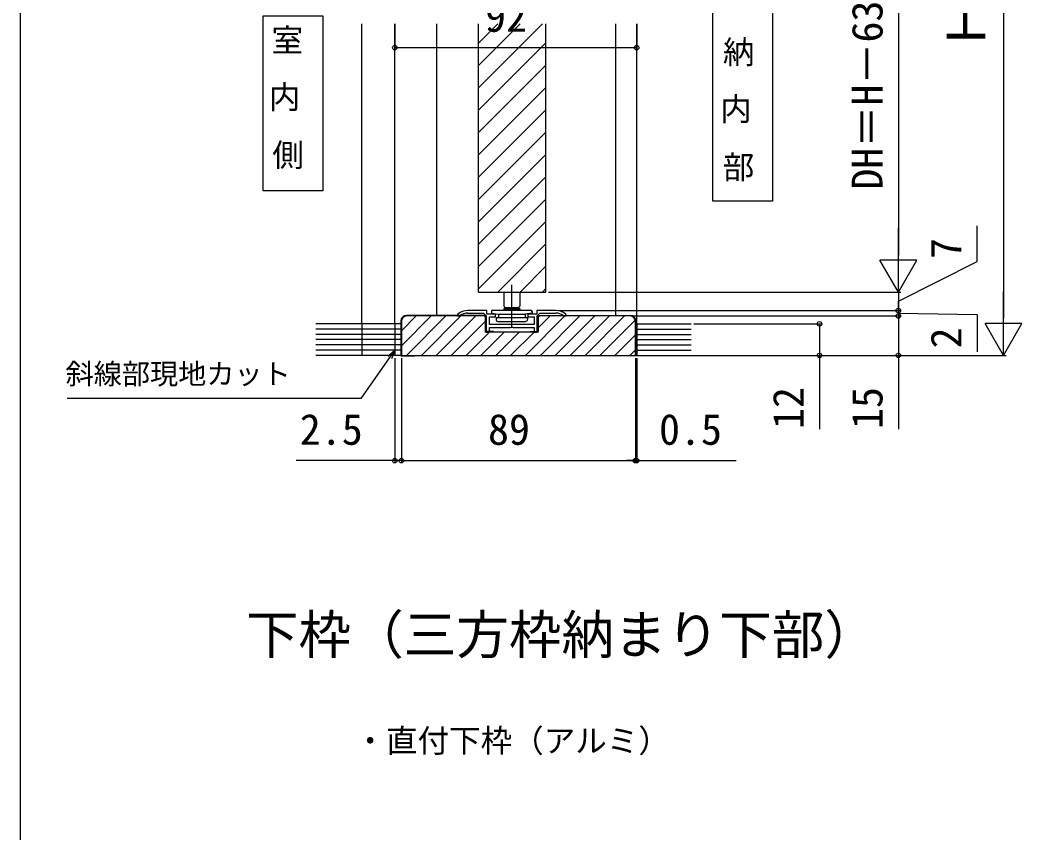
# Model space of a CAD drawing. Units: millimetres, scale not verified. Extents: x -700 to 700, y -1045 to 1039.
# Drawn here: x -700 to -319, y -477.2 to -168.1 of the extents above; entities that cross this region are included whole.
import ezdxf
from ezdxf.enums import TextEntityAlignment as Align

# ---------------------------------------------------------------- set-up
doc = ezdxf.new("R2010")
doc.units = ezdxf.units.MM
doc.header["$LTSCALE"] = 6
for name, color, linetype in [('0-2_USER1', 3, 'Continuous'), ('0-3_YKK_11', 7, 'Continuous'), ('0-4_YKK_12', 2, 'Continuous'), ('0-5_YKK_13', 4, 'Continuous'), ('0-7_YKK_D', 6, 'Continuous'), ('0-8_YKK_ZWAK', 7, 'Continuous'), ('0-9_YSS_K', 3, 'Continuous')]:
    doc.layers.add(name, color=color, linetype=linetype)
doc.styles.add('ＭＳ ゴシック', font='')
doc.styles.get('ＭＳ ゴシック').set_extended_font_data('MS Gothic')

msp = doc.modelspace()

# ---------------------------------------------------------------- linework, layer by layer
at = {"layer": '0-2_USER1'}
for points in [[(-436.496, -149.27), (-413.813, -149.27), (-413.813, -236.905), (-436.496, -236.905)], [(-607.494, -166.561), (-584.81, -166.561), (-584.81, -232.984), (-607.494, -232.984)]]:
    msp.add_lwpolyline(points, close=True, dxfattribs=at)
at = {"layer": '0-3_YKK_11'}
for p, q in [((-555, -282.6), (-555, -295.6)), ((-520, -286.7), (-520, -286.5)), ((-506, -286.7), (-506, -286.5))]:
    msp.add_line(p, q, dxfattribs=at)
for points in [[(-520, -286.5), (-522.8, -286.5), (-522.8, -281.017), (-523.417, -280.4), (-553, -280.4)], [(-468, -280.6), (-502.5, -280.6), (-503, -281.1), (-503, -286.7), (-523, -286.7), (-523, -281.1), (-523.5, -280.6), (-553, -280.6)], [(-533.518, -279.872), (-533.7, -280.257), (-533.7, -280.5), (-532.798, -280.5), (-532.623, -280.443)], [(-504.5, -283.8), (-521.5, -283.8), (-521.5, -280.9), (-519.15, -280.9), (-519.15, -279.9), (-522.5, -279.9), (-522.5, -278.5), (-529.7, -278.5)], [(-529.7, -279.5), (-523.7, -279.5), (-522.7, -280.5), (-522.7, -286.7), (-521.5, -286.7), (-521.5, -285), (-513.458, -285), (-513.275, -284.88), (-512.725, -284.88), (-512.542, -285), (-504.5, -285), (-504.5, -286.7), (-503.3, -286.7), (-503.3, -280.5), (-502.3, -279.5), (-496.3, -279.5)], [(-496.3, -278.5), (-503.5, -278.5), (-503.5, -279.9), (-506.85, -279.9), (-506.85, -280.9), (-504.5, -280.9), (-504.5, -283.8)], [(-506, -286.5), (-503.2, -286.5), (-503.2, -281.017), (-502.583, -280.4), (-468, -280.4)], [(-493.377, -280.443), (-493.202, -280.5), (-492.3, -280.5), (-492.3, -280.257), (-492.482, -279.872)], [(-555.2, -282.6), (-555.2, -295.8), (-550, -295.8)], [(-555, -295.6), (-466, -295.6), (-466, -282.6)], [(-465.8, -282.6), (-465.8, -295.8), (-471, -295.8), (-471, -295.6), (-471, -295.8)]]:
    msp.add_lwpolyline(points, dxfattribs=at)
for centre, radius, start, end in [((-553, -282.6), 2.2, 90.00001, 179.99999), ((-553, -282.6), 2, 90.00001, 179.99999), ((-529.7, -284.5), 6, 89.99999, 129.52118), ((-529.7, -284.5), 5, 89.99998, 125.77484), ((-496.3, -284.5), 6, 50.47882, 90.00001), ((-496.3, -284.5), 5, 54.22516, 90.00002), ((-468, -282.6), 2.2, 0.00001, 89.99999), ((-468, -282.6), 2, 0.00001, 89.99999)]:
    msp.add_arc(centre, radius, start, end, dxfattribs=at)
at = {"layer": '0-4_YKK_12'}
for p, q in [((-570, -283.6), (-570, -169.6)), ((-557.5, -283.6), (-557.5, -169.6)), ((-541.5, -280.6), (-541.5, -169.6)), ((-525.6, -271.5), (-525.6, -169.6)), ((-525.6, -176.951), (-518.249, -169.6)), ((-525.6, -185.436), (-509.764, -169.6)), ((-525.6, -193.922), (-501.278, -169.6)), ((-500, -271.5), (-500, -169.6)), ((-473.5, -280.6), (-473.5, -169.6)), ((-465.5, -283.6), (-465.5, -169.6)), ((-525.6, -202.407), (-500, -176.807)), ((-525.6, -210.892), (-500, -185.292)), ((-525.6, -219.377), (-500, -193.777)), ((-525.6, -227.863), (-500, -202.263)), ((-525.6, -236.348), (-500, -210.748)), ((-525.6, -244.833), (-500, -219.233)), ((-525.6, -253.319), (-500, -227.719)), ((-525.6, -261.804), (-500, -236.204)), ((-525.6, -270.289), (-500, -244.689)), ((-518.326, -271.5), (-500, -253.174)), ((-509.84, -271.5), (-500, -261.66)), ((-513, -284.583), (-513, -268.733)), ((-501.355, -271.5), (-500, -270.145)), ((-525.6, -271.5), (-500, -271.5)), ((-570, -283.6), (-570, -295.6)), ((-557.5, -283.6), (-557.5, -295.6)), ((-465.5, -283.6), (-465.5, -295.6))]:
    msp.add_line(p, q, dxfattribs=at)
at = {"layer": '0-5_YKK_13'}
for p, q in [((-516, -271.5), (-516, -276.9)), ((-510, -271.5), (-510, -276.9)), ((-516, -276.9), (-515.5, -277.4)), ((-515.5, -277.4), (-516, -277.9)), ((-516, -277.9), (-516, -278.4)), ((-516, -277.9), (-510, -277.9)), ((-515.5, -277.4), (-510.5, -277.4)), ((-510.5, -277.4), (-510, -276.9)), ((-510, -277.9), (-510.5, -277.4)), ((-510, -277.9), (-510, -278.4)), ((-520.7, -278.9), (-520.7, -279.6)), ((-520.7, -279.6), (-518.05, -279.954)), ((-520.2, -278.4), (-505.8, -278.4)), ((-519, -281.2), (-507, -281.2)), ((-519, -281.2), (-519, -281.9)), ((-518.05, -279.954), (-518.05, -281.2)), ((-518.05, -279.954), (-507.95, -279.954)), ((-505.3, -279.6), (-507.95, -279.954)), ((-507.95, -279.954), (-507.95, -281.2)), ((-507, -281.2), (-507, -281.9)), ((-505.3, -278.9), (-505.3, -279.6)), ((-518.2, -282.7), (-507.8, -282.7))]:
    msp.add_line(p, q, dxfattribs=at)
for centre, radius, start, end in [((-520.2, -278.9), 0.5, 90, 180), ((-518.2, -281.9), 0.8, 180, 270), ((-507.8, -281.9), 0.8, 270, 0), ((-505.8, -278.9), 0.5, 0, 90)]:
    msp.add_arc(centre, radius, start, end, dxfattribs=at)
at = {"layer": '0-7_YKK_D'}
for p, q in [((-326, -54.6), (-326, -281.6)), ((-366, -92.6), (-366, -257.5)), ((-557.5, -169.6), (-557.5, -179.6)), ((-465.5, -169.6), (-465.5, -179.6)), ((-557.5, -178.6), (-465.5, -178.6)), ((-366, -271.5), (-366, -247.251)), ((-366, -271.5), (-373, -259.376)), ((-359, -259.376), (-373, -259.376)), ((-366, -271.5), (-359, -259.376)), ((-499, -271.5), (-365, -271.5)), ((-499, -271.5), (-365, -271.5)), ((-366, -271.5), (-366, -278.5)), ((-326, -295.6), (-326, -271.351)), ((-366, -278.5), (-366, -275.1)), ((-495.3, -278.5), (-365, -278.5)), ((-495.3, -278.5), (-365, -278.5)), ((-467, -280.6), (-365, -280.6)), ((-467, -280.6), (-365, -280.6)), ((-366, -278.5), (-366, -280.6)), ((-366, -278.5), (-366, -280.6)), ((-366, -280.6), (-366, -284)), ((-443.809, -283.6), (-395, -283.6)), ((-326, -295.6), (-333, -283.476)), ((-319, -283.476), (-333, -283.476)), ((-326, -295.6), (-319, -283.476)), ((-557.5, -296.6), (-557.5, -336.6)), ((-555, -296.6), (-555, -336.6)), ((-555, -296.6), (-555, -336.6)), ((-466, -296.6), (-466, -336.6)), ((-466, -296.6), (-466, -336.6)), ((-465.5, -296.6), (-465.5, -336.6)), ((-465, -295.6), (-365, -295.6)), ((-465, -295.6), (-325, -295.6)), ((-443.809, -295.6), (-395, -295.6)), ((-557.5, -335.6), (-594.936, -335.6)), ((-555, -335.6), (-557.5, -335.6)), ((-555, -335.6), (-466, -335.6)), ((-555, -335.6), (-551.6, -335.6)), ((-466, -335.6), (-469.4, -335.6)), ((-466, -335.6), (-465.5, -335.6)), ((-465.5, -335.6), (-427.7, -335.6))]:
    msp.add_line(p, q, dxfattribs=at)
for points in [[(-366, -275), (-336, -259.911), (-336, -246.275)], [(-366, -279.55), (-336, -279.998), (-336, -294.271)], [(-366, -280.6), (-366, -295.6), (-366, -323.636)], [(-396, -283.6), (-396, -295.6), (-396, -323.636)], [(-557.5, -293.6), (-559.45, -296.385), (-570.364, -311.972), (-682.109, -311.972)], [(-560.196, -295.863), (-557.5, -293.6), (-558.704, -296.908)]]:
    msp.add_lwpolyline(points, dxfattribs=at)
for centre in [(-557.5, -178.6), (-465.5, -178.6), (-366, -278.5), (-366, -278.5), (-366, -280.6), (-366, -280.6), (-396, -283.6), (-396, -295.6), (-366, -295.6), (-557.5, -335.6), (-555, -335.6), (-555, -335.6), (-466, -335.6), (-466, -335.6), (-465.5, -335.6)]:
    msp.add_circle(centre, 0.85, dxfattribs=at)
at = {"layer": '0-8_YKK_ZWAK'}
msp.add_line((-700, 995.4), (-700, -1044.6), dxfattribs=at)
at = {"layer": '0-9_YSS_K'}
for p, q in [((-555, -286.257), (-549.343, -280.6)), ((-555, -291.914), (-543.686, -280.6)), ((-553.029, -295.6), (-538.029, -280.6)), ((-547.373, -295.6), (-532.373, -280.6)), ((-541.716, -295.6), (-526.716, -280.6)), ((-507.775, -295.6), (-492.775, -280.6)), ((-503, -285.169), (-498.431, -280.6)), ((-502.118, -295.6), (-487.118, -280.6)), ((-496.461, -295.6), (-481.461, -280.6)), ((-490.804, -295.6), (-475.804, -280.6)), ((-485.147, -295.6), (-470.147, -280.6)), ((-555, -283.6), (-587.5, -283.6)), ((-555, -285.6), (-587.5, -285.6)), ((-555, -283.6), (-555, -295.6)), ((-536.059, -295.6), (-523, -282.541)), ((-479.49, -295.6), (-466.049, -282.159)), ((-466, -283.6), (-466, -295.6)), ((-466, -283.6), (-444.809, -283.6)), ((-466, -285.6), (-444.809, -285.6)), ((-555, -287.6), (-587.5, -287.6)), ((-530.402, -295.6), (-521.502, -286.7)), ((-524.745, -295.6), (-515.845, -286.7)), ((-519.088, -295.6), (-510.188, -286.7)), ((-513.431, -295.6), (-504.531, -286.7)), ((-473.833, -295.6), (-466, -287.767)), ((-466, -287.6), (-444.809, -287.6)), ((-555, -289.6), (-587.5, -289.6)), ((-555, -291.6), (-587.5, -291.6)), ((-466, -289.6), (-444.809, -289.6)), ((-466, -291.6), (-444.809, -291.6)), ((-555, -293.6), (-587.5, -293.6)), ((-555, -295.6), (-587.5, -295.6)), ((-468.177, -295.6), (-466, -293.423)), ((-466, -293.6), (-444.809, -293.6)), ((-466, -295.6), (-444.809, -295.6))]:
    msp.add_line(p, q, dxfattribs=at)

# ---------------------------------------------------------------- texts
at = {"layer": '0-2_USER1', "style": 'ＭＳ ゴシック'}
for s, height, p in [('室', 8.798, (-604.343, -182.775)), ('納', 8.798, (-432.711, -187.325)), ('内', 8.798, (-605.434, -204.411)), ('内', 8.798, (-433.802, -208.961)), ('側', 8.798, (-604.071, -226.457)), ('部', 8.798, (-432.779, -231.075)), ('   下枠（三方枠納まり下部）', 14.66, (-644, -413.47)), ('・直付下枠（アルミ）', 8.798, (-572.864, -449.129))]:
    msp.add_text(s, height=height, dxfattribs=at).set_placement(p, align=Align.BOTTOM_LEFT)
at = {"layer": '0-7_YKK_D', "style": 'ＭＳ ゴシック'}
for s, height, p in [('92', 11.73, (-523.182, -176.1)), ('斜線部現地カット', 7.845, (-682.677, -308.907)), ('2.5', 11.73, (-593.618, -333.1)), ('89', 11.73, (-522.045, -333.1)), ('0.5', 11.73, (-457.018, -333.1))]:
    msp.add_text(s, height=height, dxfattribs=at).set_placement(p, align=Align.BOTTOM_LEFT)
for s, height, p in [('DH＝H－63', 11.73, (-368.5, -232.595)), ('Ｈ', 14.66, (-328.5, -179.236)), ('7', 11.73, (-338.5, -258.957)), ('2', 11.73, (-338.5, -292.953)), ('12', 11.73, (-398.5, -323.591)), ('15', 11.73, (-368.5, -323.591))]:
    msp.add_text(s, height=height, rotation=90, dxfattribs=at).set_placement(p, align=Align.BOTTOM_LEFT)

doc.saveas('drawing.dxf')
